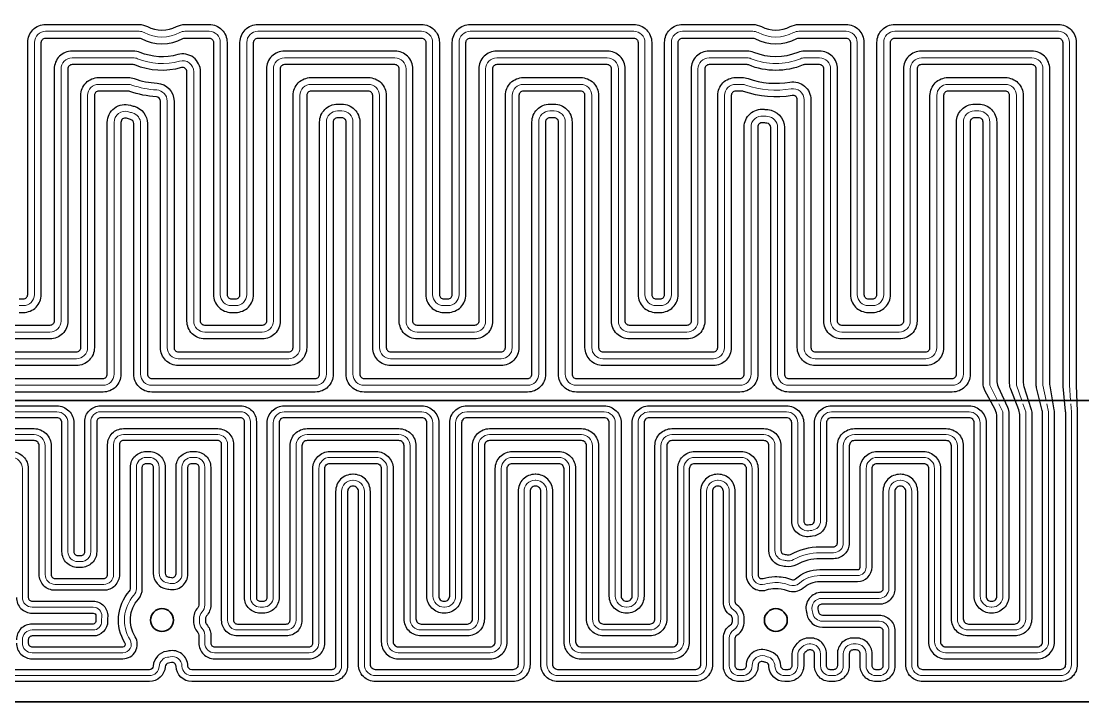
# Model space of a CAD drawing. Header units: millimetres. Extents: x -5937 to 68925, y -3068 to 5300.
# Drawn here: x 61778 to 62103.1, y 3786.1 to 3994.4 of the extents above; entities that cross this region are included whole.
import ezdxf

# ---------------------------------------------------------------- set-up
doc = ezdxf.new("R2010")
doc.units = ezdxf.units.MM
doc.header["$LTSCALE"] = 7
doc.layers.add('参照', color=6, linetype='Continuous', lineweight=9)
doc.layers.add('发热丝', color=3, linetype='Continuous')
doc.layers.add('发热分区', color=20, linetype='Continuous')

msp = doc.modelspace()

# ---------------------------------------------------------------- linework, layer by layer
at = {"color": 7, "linetype": 'Continuous', "lineweight": 35}
msp.add_lwpolyline([(61630.12, 4601.056), (61630.12, 4626.056), (61614.12, 4626.056), (61598.12, 4626.056), (61598.12, 4601.056, -0.4142136), (61593.12, 4596.056), (61433.12, 4596.056, 0.4142136), (61428.12, 4591.056), (61428.12, 3791.056, 0.4142136), (61433.12, 3786.056), (62773.12, 3786.056, 0.4142136), (62778.12, 3791.056), (62778.12, 4591.056, 0.4142136), (62773.12, 4596.056), (62613.12, 4596.056, -0.4142136), (62608.12, 4601.056), (62608.12, 4626.056), (62592.12, 4626.056), (62576.12, 4626.056), (62576.12, 4601.056)], format="xyb", dxfattribs=at)
at = {"color": 4}
msp.add_lwpolyline([(61712.454, 3786.056), (62493.786, 3786.056), (62493.786, 3878.312), (61712.454, 3878.312)], close=True, dxfattribs=at)
at = {"color": 7, "linetype": 'Continuous', "lineweight": 35}
for centre in [(61821.12, 3811.056), (62009.12, 3811.056)]:
    msp.add_circle(centre, 3.5, dxfattribs=at)
at = {"layer": '参照', "color": 5}
for points in [[(61777.345, 3907.331), (61778.673, 3907.331, 0.4142136), (61782.073, 3910.731), (61782.073, 3987.911, -0.4142136), (61785.473, 3991.311), (61814.104, 3991.311, -0.123181), (61815.705, 3990.911, 0.2501577), (61826.535, 3990.911, -0.123181), (61828.135, 3991.311), (61835.567, 3991.311, -0.4142136), (61838.967, 3987.911), (61838.967, 3910.731, 0.4142136), (61842.367, 3907.331), (61843.695, 3907.331, 0.4142136), (61847.095, 3910.731), (61847.095, 3987.911, -0.4142136), (61850.495, 3991.311), (61900.589, 3991.311, -0.4142136), (61903.989, 3987.911), (61903.989, 3910.731, 0.4142136), (61907.389, 3907.331), (61908.717, 3907.331, 0.4142136), (61912.117, 3910.731), (61912.117, 3987.911, -0.4142136), (61915.517, 3991.311), (61965.611, 3991.311, -0.4142136), (61969.011, 3987.911), (61969.011, 3910.731, 0.4142136), (61972.411, 3907.331), (61973.738, 3907.331, 0.4142136), (61977.138, 3910.731), (61977.138, 3987.911, -0.4142136), (61980.538, 3991.311), (62002.104, 3991.311, -0.123181), (62003.705, 3990.911, 0.2501577), (62014.535, 3990.911, -0.123181), (62016.135, 3991.311), (62030.632, 3991.311, -0.4142136), (62034.032, 3987.911), (62034.032, 3910.731, 0.4142136), (62037.432, 3907.331), (62038.76, 3907.331, 0.4142136), (62042.16, 3910.731), (62042.16, 3987.911, -0.4142136), (62045.56, 3991.311), (62095.654, 3991.311, -0.4142136), (62099.054, 3987.911), (62099.054, 3882.947), (62099.381, 3878.312)], [(61769.218, 3899.203), (61786.801, 3899.203, 0.4142136), (61790.201, 3902.603), (61790.201, 3979.784, -0.4142136), (61793.601, 3983.184), (61812.296, 3983.184, -0.0986129), (61813.599, 3982.924, 0.1693796), (61826.506, 3982.18, -0.4981807), (61830.839, 3978.91), (61830.839, 3902.603, 0.4142136), (61834.239, 3899.203), (61851.822, 3899.203, 0.4142136), (61855.222, 3902.603), (61855.222, 3979.784, -0.4142136), (61858.622, 3983.184), (61892.461, 3983.184, -0.4142136), (61895.861, 3979.784), (61895.861, 3902.603, 0.4142136), (61899.261, 3899.203), (61916.844, 3899.203, 0.4142136), (61920.244, 3902.603), (61920.244, 3979.784, -0.4142136), (61923.644, 3983.184), (61957.483, 3983.184, -0.4142136), (61960.883, 3979.784), (61960.883, 3902.603, 0.4142136), (61964.283, 3899.203), (61981.866, 3899.203, 0.4142136), (61985.266, 3902.603), (61985.266, 3979.784, -0.4142136), (61988.666, 3983.184), (62000.296, 3983.184, -0.0986129), (62001.599, 3982.924, 0.1991626), (62016.641, 3982.924, -0.0986129), (62017.943, 3983.184), (62022.505, 3983.184, -0.4142136), (62025.905, 3979.784), (62025.905, 3902.603, 0.4142136), (62029.305, 3899.203), (62046.888, 3899.203, 0.4142136), (62050.288, 3902.603), (62050.288, 3979.784, -0.4142136), (62053.688, 3983.184), (62087.526, 3983.184, -0.4142136), (62090.926, 3979.784), (62090.926, 3882.947), (62091.906, 3878.312)], [(61761.09, 3891.075), (61794.928, 3891.075, 0.4142136), (61798.328, 3894.475), (61798.328, 3971.656, -0.4142136), (61801.728, 3975.056), (61810.797, 3975.056, -0.0846172), (61811.923, 3974.864, 0.0700143), (61819.509, 3973.343, -0.3973077), (61822.712, 3969.949), (61822.712, 3894.475, 0.4142136), (61826.112, 3891.075), (61859.95, 3891.075, 0.4142136), (61863.35, 3894.475), (61863.35, 3971.656, -0.4142136), (61866.75, 3975.056), (61884.333, 3975.056, -0.4142136), (61887.733, 3971.656), (61887.733, 3894.475, 0.4142136), (61891.133, 3891.075), (61924.972, 3891.075, 0.4142136), (61928.372, 3894.475), (61928.372, 3971.656, -0.4142136), (61931.772, 3975.056), (61949.355, 3975.056, -0.4142136), (61952.755, 3971.656), (61952.755, 3894.475, 0.4142136), (61956.155, 3891.075), (61989.994, 3891.075, 0.4142136), (61993.394, 3894.475), (61993.394, 3971.656, -0.4142136), (61996.794, 3975.056), (61998.797, 3975.056, -0.0846172), (61999.923, 3974.864, 0.1274814), (62013.803, 3973.694, -0.4647844), (62017.777, 3970.343), (62017.777, 3894.475, 0.4142136), (62021.177, 3891.075), (62055.016, 3891.075, 0.4142136), (62058.416, 3894.475), (62058.416, 3971.656, -0.4142136), (62061.816, 3975.056), (62079.399, 3975.056, -0.4142136), (62082.799, 3971.656), (62082.799, 3882.947), (62084.43, 3878.312)], [(61752.962, 3882.947), (61803.056, 3882.947, 0.4142136), (61806.456, 3886.347), (61806.456, 3963.415, -0.5021788), (61810.831, 3966.673, 0.0087743), (61812.044, 3966.333, -0.3411658), (61814.584, 3963.043), (61814.584, 3886.347, 0.4142136), (61817.984, 3882.947), (61868.078, 3882.947, 0.4142136), (61871.478, 3886.347), (61871.478, 3963.528, -0.4142136), (61874.878, 3966.928), (61876.206, 3966.928, -0.4142136), (61879.606, 3963.528), (61879.606, 3886.347, 0.4142136), (61883.006, 3882.947), (61933.1, 3882.947, 0.4142136), (61936.5, 3886.347), (61936.5, 3963.528, -0.4142136), (61939.9, 3966.928), (61941.227, 3966.928, -0.4142136), (61944.627, 3963.528), (61944.627, 3886.347, 0.4142136), (61948.027, 3882.947), (61998.122, 3882.947, 0.4142136), (62001.522, 3886.347), (62001.522, 3961.991, -0.4459295), (62005.285, 3965.372, 0.0084832), (62006.498, 3965.262, -0.3929539), (62009.649, 3961.871), (62009.649, 3886.347, 0.4142136), (62013.049, 3882.947), (62063.143, 3882.947, 0.4142136), (62066.543, 3886.347), (62066.543, 3963.528, -0.4142136), (62069.943, 3966.928), (62071.271, 3966.928, -0.4142136), (62074.671, 3963.528), (62074.671, 3882.947), (62076.955, 3878.312)]]:
    msp.add_lwpolyline(points, format="xyb", dxfattribs=at)
at = {"layer": '参照'}
for points in [[(62077.447, 3877.312), (62078.675, 3874.82), (62078.675, 3818.409, -0.4142136), (62075.275, 3815.009), (62075.09, 3815.009, -0.4142136), (62071.69, 3818.409), (62071.69, 3871.42, 0.4142136), (62068.29, 3874.82), (62026.2, 3874.82, 0.4142136), (62022.8, 3871.42), (62022.8, 3841.513, -0.3833394), (62020.119, 3838.53, 0.0093416), (62019.246, 3838.42, -0.4570215), (62015.816, 3841.389), (62015.816, 3871.42, 0.4142136), (62012.416, 3874.82), (61970.326, 3874.82, 0.4142136), (61966.926, 3871.42), (61966.926, 3818.409, -0.4142136), (61963.526, 3815.009), (61963.342, 3815.009, -0.4142136), (61959.942, 3818.409), (61959.942, 3871.42, 0.4142136), (61956.542, 3874.82), (61914.452, 3874.82, 0.4142136), (61911.052, 3871.42), (61911.052, 3818.409, -0.4142136), (61907.652, 3815.009), (61907.467, 3815.009, -0.4142136), (61904.067, 3818.409), (61904.067, 3871.42, 0.4142136), (61900.667, 3874.82), (61858.577, 3874.82, 0.4142136), (61855.177, 3871.42), (61855.177, 3818.009, -0.4142136), (61852.177, 3815.009), (61851.193, 3815.009, -0.4142136), (61848.193, 3818.009), (61848.193, 3871.82, 0.4142136), (61845.193, 3874.82), (61802.303, 3874.82, 0.4142136), (61799.303, 3871.82), (61799.303, 3831.978, -0.4142136), (61796.303, 3828.978), (61795.319, 3828.978, -0.4142136), (61792.319, 3831.978), (61792.319, 3871.42, 0.4142136), (61788.919, 3874.82), (61746.829, 3874.82, 0.4142136)], [(62084.782, 3877.312), (62085.659, 3874.82), (62085.659, 3811.425, -0.4142136), (62082.259, 3808.025), (62068.106, 3808.025, -0.4142136), (62064.706, 3811.425), (62064.706, 3864.435, 0.4142136), (62061.306, 3867.835), (62033.185, 3867.835, 0.4142136), (62029.785, 3864.435), (62029.785, 3834.68, -0.4142136), (62026.785, 3831.68), (62022.624, 3831.68, 0.1284312), (62014.519, 3829.561, -0.1755768), (62012.502, 3829.228, 0.0143623), (62011.453, 3829.392, -0.3776089), (62008.832, 3832.368), (62008.832, 3864.435, 0.4142136), (62005.432, 3867.835), (61977.31, 3867.835, 0.4142136), (61973.91, 3864.435), (61973.91, 3811.425, -0.4142136), (61970.51, 3808.025), (61956.358, 3808.025, -0.4142136), (61952.958, 3811.425), (61952.958, 3864.435, 0.4142136), (61949.558, 3867.835), (61921.436, 3867.835, 0.4142136), (61918.036, 3864.435), (61918.036, 3811.425, -0.4142136), (61914.636, 3808.025), (61900.483, 3808.025, -0.4142136), (61897.083, 3811.425), (61897.083, 3864.435, 0.4142136), (61893.683, 3867.835), (61865.562, 3867.835, 0.4142136), (61862.162, 3864.435), (61862.162, 3811.025, -0.4142136), (61859.162, 3808.025), (61844.209, 3808.025, -0.4142136), (61841.209, 3811.025), (61841.209, 3864.835, 0.4142136), (61838.209, 3867.835), (61809.287, 3867.835, 0.4142136), (61806.287, 3864.835), (61806.287, 3824.993, -0.4142136), (61803.287, 3821.993), (61788.334, 3821.993, -0.4142136), (61785.334, 3824.993), (61785.334, 3864.435, 0.4142136), (61781.934, 3867.835), (61753.813, 3867.835, 0.4142136)], [(62099.452, 3877.312), (62099.628, 3874.82), (62099.628, 3797.456, -0.4142136), (62096.228, 3794.056), (62054.138, 3794.056, -0.4142136), (62050.738, 3797.456), (62050.738, 3850.467, 0.4142136), (62047.338, 3853.867), (62047.153, 3853.867, 0.4142136), (62043.753, 3850.467), (62043.753, 3820.711, -0.4142136), (62040.753, 3817.711), (62023.152, 3817.711, 0.4909755), (62020.248, 3813.955, -0.0173899), (62020.423, 3813.175, 0.3609365), (62023.372, 3810.727), (62040.753, 3810.727, -0.4142136), (62043.753, 3807.727), (62043.753, 3797.056, -0.4142136), (62040.753, 3794.056), (62039.769, 3794.056, -0.4142136), (62036.769, 3797.056), (62036.769, 3800.743, 0.4142136), (62033.769, 3803.743), (62032.785, 3803.743, 0.4142136), (62029.785, 3800.743), (62029.785, 3797.056, -0.4142136), (62026.785, 3794.056), (62025.8, 3794.056, -0.4142136), (62022.8, 3797.056), (62022.8, 3800.743, 0.4142136), (62019.8, 3803.743), (62019.312, 3803.743, 0.197379), (62017.203, 3802.877, -0.0117559), (62016.81, 3802.506, 0.2127037), (62015.816, 3800.275), (62015.816, 3797.056, -0.4142136), (62012.816, 3794.056), (62011.831, 3794.056, -0.4082558), (62008.831, 3796.995, 0.3429904), (62006.512, 3799.856, -0.0175847), (62005.731, 3800.067, 0.5047852), (62001.848, 3797.2), (62001.848, 3797.056, -0.4142136), (61998.848, 3794.056), (61997.863, 3794.056, -0.4142136), (61994.863, 3797.056), (61994.863, 3805.511, -0.2556965), (61996.246, 3808.038, 0.2647582), (61997.626, 3810.666, -0.0169755), (61997.626, 3811.447, 0.2647582), (61996.246, 3814.075, -0.2556965), (61994.863, 3816.602), (61994.863, 3850.467, 0.4142136), (61991.463, 3853.867), (61991.279, 3853.867, 0.4142136), (61987.879, 3850.467), (61987.879, 3797.456, -0.4142136), (61984.479, 3794.056), (61942.389, 3794.056, -0.4142136), (61938.989, 3797.456), (61938.989, 3850.467, 0.4142136), (61935.589, 3853.867), (61935.405, 3853.867, 0.4142136), (61932.005, 3850.467), (61932.005, 3797.456, -0.4142136), (61928.605, 3794.056), (61886.515, 3794.056, -0.4142136), (61883.115, 3797.456), (61883.115, 3850.467, 0.4142136), (61879.715, 3853.867), (61879.53, 3853.867, 0.4142136), (61876.13, 3850.467), (61876.13, 3797.056, -0.4142136), (61873.13, 3794.056), (61830.238, 3794.056, -0.4064108), (61827.239, 3796.976, 0.4710798), (61823.595, 3799.826, -0.0172619), (61822.814, 3799.682, 0.3554097), (61820.261, 3796.885, -0.3976166), (61817.266, 3794.056), (61774.366, 3794.056, -0.4142136)], [(62092.117, 3877.312), (62092.643, 3874.82), (62092.643, 3804.441, -0.4142136), (62089.243, 3801.041), (62061.122, 3801.041, -0.4142136), (62057.722, 3804.441), (62057.722, 3857.451, 0.4142136), (62054.322, 3860.851), (62040.169, 3860.851, 0.4142136), (62036.769, 3857.451), (62036.769, 3827.295, -0.4142136), (62034.169, 3824.695), (62022.624, 3824.695, 0.1815516), (62016.315, 3822.326, -0.2786018), (62013.26, 3821.785, 0.0986532), (62008.832, 3822.553, 0.0686159), (62005.731, 3822.046, -0.5047852), (62001.848, 3824.913), (62001.848, 3857.451, 0.4142136), (61998.448, 3860.851), (61984.295, 3860.851, 0.4142136), (61980.895, 3857.451), (61980.895, 3804.441, -0.4142136), (61977.495, 3801.041), (61949.373, 3801.041, -0.4142136), (61945.973, 3804.441), (61945.973, 3857.451, 0.4142136), (61942.573, 3860.851), (61928.42, 3860.851, 0.4142136), (61925.02, 3857.451), (61925.02, 3804.441, -0.4142136), (61921.62, 3801.041), (61893.499, 3801.041, -0.4142136), (61890.099, 3804.441), (61890.099, 3857.451, 0.4142136), (61886.699, 3860.851), (61872.546, 3860.851, 0.4142136), (61869.146, 3857.451), (61869.146, 3804.041, -0.4142136), (61866.146, 3801.041), (61837.225, 3801.041, -0.4142136), (61834.225, 3804.041), (61834.225, 3806.471, 0.1899304), (61833.418, 3808.517, -0.1987379), (61832.613, 3810.666, 0.0169755), (61832.613, 3811.447, -0.1987379), (61833.418, 3813.595, 0.1899304), (61834.225, 3815.642), (61834.225, 3857.851, 0.4142136), (61831.225, 3860.851), (61830.24, 3860.851, 0.4142136), (61827.24, 3857.851), (61827.24, 3825.217, -0.4792661), (61823.595, 3822.287, 0.0172619), (61822.814, 3822.431, -0.3715414), (61820.256, 3825.398), (61820.256, 3857.851, 0.4142136), (61817.256, 3860.851), (61816.272, 3860.851, 0.4142136), (61813.272, 3857.851), (61813.272, 3820.677, -0.1833972), (61812.516, 3818.687, 0.331207), (61811.339, 3805.008, -0.587467), (61809.127, 3801.041), (61781.35, 3801.041, -0.4142136), (61778.35, 3804.041), (61778.35, 3805.025, -0.4142136), (61781.35, 3808.025), (61800.04, 3808.025, 0.4202199), (61802.64, 3810.678, -0.0211715), (61802.674, 3812.242, 0.4331478), (61800.079, 3815.009), (61781.35, 3815.009, -0.4142136), (61778.35, 3818.009), (61778.35, 3857.451, 0.4142136), (61774.95, 3860.851)]]:
    msp.add_lwpolyline(points, format="xyb", dxfattribs=at)
at = {"layer": '发热丝'}
for points in [[(61777.345, 3909.416), (61778.673, 3909.416, 0.4142136), (61779.988, 3910.731), (61779.988, 3987.911, -0.4142136), (61785.473, 3993.396), (61814.104, 3993.396, -0.123181), (61816.687, 3992.75, 0.2501577), (61825.553, 3992.75, -0.123181), (61828.135, 3993.396), (61835.567, 3993.396, -0.4142136), (61841.052, 3987.911), (61841.052, 3910.731, 0.4142136), (61842.367, 3909.416), (61843.695, 3909.416, 0.4142136), (61845.01, 3910.731), (61845.01, 3987.911, -0.4142136), (61850.495, 3993.396), (61900.589, 3993.396, -0.4142136), (61906.074, 3987.911), (61906.074, 3910.731, 0.4142136), (61907.389, 3909.416), (61908.717, 3909.416, 0.4142136), (61910.032, 3910.731), (61910.032, 3987.911, -0.4142136), (61915.517, 3993.396), (61965.611, 3993.396, -0.4142136), (61971.096, 3987.911), (61971.096, 3910.731, 0.4142136), (61972.411, 3909.416), (61973.738, 3909.416, 0.4142136), (61975.053, 3910.731), (61975.053, 3987.911, -0.4142136), (61980.538, 3993.396), (62002.104, 3993.396, -0.123181), (62004.687, 3992.75, 0.2501577), (62013.553, 3992.75, -0.123181), (62016.135, 3993.396), (62030.632, 3993.396, -0.4142136), (62036.117, 3987.911), (62036.117, 3910.731, 0.4142136), (62037.432, 3909.416), (62038.76, 3909.416, 0.4142136), (62040.075, 3910.731), (62040.075, 3987.911, -0.4142136), (62045.56, 3993.396), (62095.654, 3993.396, -0.4142136), (62101.139, 3987.911), (62101.139, 3883.117, 0.0096263), (62101.143, 3882.925), (62101.449, 3874.98, -0.0096263), (62101.453, 3874.788), (62101.453, 3797.456, -0.4142136), (62096.228, 3792.231), (62054.138, 3792.231, -0.4142136), (62048.913, 3797.456), (62048.913, 3850.467, 0.4142136), (62047.338, 3852.042), (62047.153, 3852.042, 0.4142136), (62045.578, 3850.467), (62045.578, 3820.711, -0.4142136), (62040.753, 3815.886), (62023.152, 3815.886, 0.4909755), (62022.015, 3814.415, -0.0173899), (62022.217, 3813.511, 0.3609365), (62023.372, 3812.552), (62040.753, 3812.552, -0.4142136), (62045.578, 3807.727), (62045.578, 3797.056, -0.4142136), (62040.753, 3792.231), (62039.769, 3792.231, -0.4142136), (62034.944, 3797.056), (62034.944, 3800.743, 0.4142136), (62033.769, 3801.918), (62032.785, 3801.918, 0.4142136), (62031.61, 3800.743), (62031.61, 3797.056, -0.4142136), (62026.785, 3792.231), (62025.8, 3792.231, -0.4142136), (62020.975, 3797.056), (62020.975, 3800.743, 0.4142136), (62019.8, 3801.918), (62019.312, 3801.918, 0.197379), (62018.486, 3801.579, -0.0117559), (62018.03, 3801.149, 0.2127037), (62017.641, 3800.275), (62017.641, 3797.056, -0.4142136), (62012.816, 3792.231), (62011.831, 3792.231, -0.4082558), (62007.007, 3796.958, 0.3429904), (62006.098, 3798.078, -0.0175847), (62005.194, 3798.323, 0.5047852), (62003.673, 3797.2), (62003.673, 3797.056, -0.4142136), (61998.848, 3792.231), (61997.863, 3792.231, -0.4142136), (61993.038, 3797.056), (61993.038, 3805.511, -0.2556965), (61995.262, 3809.575, 0.2647582), (61995.802, 3810.604, -0.0169755), (61995.802, 3811.509, 0.2647582), (61995.262, 3812.538, -0.2556965), (61993.038, 3816.602), (61993.038, 3850.467, 0.4142136), (61991.463, 3852.042), (61991.279, 3852.042, 0.4142136), (61989.704, 3850.467), (61989.704, 3797.456, -0.4142136), (61984.479, 3792.231), (61942.389, 3792.231, -0.4142136), (61937.164, 3797.456), (61937.164, 3850.467, 0.4142136), (61935.589, 3852.042), (61935.405, 3852.042, 0.4142136), (61933.83, 3850.467), (61933.83, 3797.456, -0.4142136), (61928.605, 3792.231), (61886.515, 3792.231, -0.4142136), (61881.29, 3797.456), (61881.29, 3850.467, 0.4142136), (61879.715, 3852.042), (61879.53, 3852.042, 0.4142136), (61877.955, 3850.467), (61877.955, 3797.056, -0.4142136), (61873.13, 3792.231), (61830.238, 3792.231, -0.4064108), (61825.415, 3796.927, 0.4710798), (61823.987, 3798.043, -0.0172619), (61823.083, 3797.877, 0.3554097), (61822.083, 3796.781, -0.3976166), (61817.266, 3792.231), (61774.366, 3792.231, -0.4142136)], [(61777.345, 3905.246), (61778.673, 3905.246, 0.4142136), (61784.158, 3910.731), (61784.158, 3987.911, -0.4142136), (61785.473, 3989.226), (61814.104, 3989.226, -0.123181), (61814.723, 3989.071, 0.2501577), (61827.516, 3989.071, -0.123181), (61828.135, 3989.226), (61835.567, 3989.226, -0.4142136), (61836.882, 3987.911), (61836.882, 3910.731, 0.4142136), (61842.367, 3905.246), (61843.695, 3905.246, 0.4142136), (61849.18, 3910.731), (61849.18, 3987.911, -0.4142136), (61850.495, 3989.226), (61900.589, 3989.226, -0.4142136), (61901.904, 3987.911), (61901.904, 3910.731, 0.4142136), (61907.389, 3905.246), (61908.717, 3905.246, 0.4142136), (61914.202, 3910.731), (61914.202, 3987.911, -0.4142136), (61915.517, 3989.226), (61965.611, 3989.226, -0.4142136), (61966.926, 3987.911), (61966.926, 3910.731, 0.4142136), (61972.411, 3905.246), (61973.738, 3905.246, 0.4142136), (61979.223, 3910.731), (61979.223, 3987.911, -0.4142136), (61980.538, 3989.226), (62002.104, 3989.226, -0.123181), (62002.723, 3989.071, 0.2501577), (62015.516, 3989.071, -0.123181), (62016.135, 3989.226), (62030.632, 3989.226, -0.4142136), (62031.947, 3987.911), (62031.947, 3910.731, 0.4142136), (62037.432, 3905.246), (62038.76, 3905.246, 0.4142136), (62044.245, 3910.731), (62044.245, 3987.911, -0.4142136), (62045.56, 3989.226), (62095.654, 3989.226, -0.4142136), (62096.969, 3987.911), (62096.969, 3883.13, 0.0255812), (62096.995, 3882.619), (62097.777, 3875.01, -0.0255812), (62097.803, 3874.499), (62097.803, 3797.456, -0.4142136), (62096.228, 3795.881), (62054.138, 3795.881, -0.4142136), (62052.563, 3797.456), (62052.563, 3850.467, 0.4142136), (62047.338, 3855.692), (62047.153, 3855.692, 0.4142136), (62041.928, 3850.467), (62041.928, 3820.711, -0.4142136), (62040.753, 3819.536), (62023.152, 3819.536, 0.4909755), (62018.482, 3813.495, -0.0173899), (62018.629, 3812.838, 0.3609365), (62023.372, 3808.902), (62040.753, 3808.902, -0.4142136), (62041.928, 3807.727), (62041.928, 3797.056, -0.4142136), (62040.753, 3795.881), (62039.769, 3795.881, -0.4142136), (62038.594, 3797.056), (62038.594, 3800.743, 0.4142136), (62033.769, 3805.568), (62032.785, 3805.568, 0.4142136), (62027.96, 3800.743), (62027.96, 3797.056, -0.4142136), (62026.785, 3795.881), (62025.8, 3795.881, -0.4142136), (62024.625, 3797.056), (62024.625, 3800.743, 0.4142136), (62019.8, 3805.568), (62019.312, 3805.568, 0.197379), (62015.921, 3804.175, -0.0117559), (62015.59, 3803.863, 0.2127037), (62013.991, 3800.275), (62013.991, 3797.056, -0.4142136), (62012.816, 3795.881), (62011.831, 3795.881, -0.4082558), (62010.656, 3797.032, 0.3429904), (62006.926, 3801.633, -0.0175847), (62006.269, 3801.811, 0.5047852), (62000.023, 3797.2), (62000.023, 3797.056, -0.4142136), (61998.848, 3795.881), (61997.863, 3795.881, -0.4142136), (61996.688, 3797.056), (61996.688, 3805.511, -0.2556965), (61997.23, 3806.501, 0.2647582), (61999.45, 3810.728, -0.0169755), (61999.45, 3811.385, 0.2647582), (61997.23, 3815.612, -0.2556965), (61996.688, 3816.602), (61996.688, 3850.467, 0.4142136), (61991.463, 3855.692), (61991.279, 3855.692, 0.4142136), (61986.054, 3850.467), (61986.054, 3797.456, -0.4142136), (61984.479, 3795.881), (61942.389, 3795.881, -0.4142136), (61940.814, 3797.456), (61940.814, 3850.467, 0.4142136), (61935.589, 3855.692), (61935.405, 3855.692, 0.4142136), (61930.18, 3850.467), (61930.18, 3797.456, -0.4142136), (61928.605, 3795.881), (61886.515, 3795.881, -0.4142136), (61884.94, 3797.456), (61884.94, 3850.467, 0.4142136), (61879.715, 3855.692), (61879.53, 3855.692, 0.4142136), (61874.305, 3850.467), (61874.305, 3797.056, -0.4142136), (61873.13, 3795.881), (61830.238, 3795.881, -0.4064108), (61829.064, 3797.025, 0.4710798), (61823.202, 3801.608, -0.0172619), (61822.545, 3801.487, 0.3554097), (61818.439, 3796.989, -0.3976166), (61817.266, 3795.881), (61774.366, 3795.881, -0.4142136)], [(61776.525, 3804.041, 0.4142136), (61781.35, 3799.216), (61809.127, 3799.216, 0.587467), (61812.891, 3805.968, -0.331207), (61813.881, 3817.476, 0.1833972), (61815.097, 3820.677), (61815.097, 3857.851, -0.4142136), (61816.272, 3859.026), (61817.256, 3859.026, -0.4142136), (61818.431, 3857.851), (61818.431, 3825.398, 0.3715414), (61822.545, 3820.626, -0.0172619), (61823.202, 3820.505, 0.4792661), (61829.065, 3825.217), (61829.065, 3857.851, -0.4142136), (61830.24, 3859.026), (61831.225, 3859.026, -0.4142136), (61832.4, 3857.851), (61832.4, 3815.642, -0.1899304), (61832.084, 3814.84, 0.1987379), (61830.789, 3811.385, -0.0169755), (61830.789, 3810.728, 0.1987379), (61832.084, 3807.272, -0.1899304), (61832.4, 3806.471), (61832.4, 3804.041, 0.4142136), (61837.225, 3799.216), (61866.146, 3799.216, 0.4142136), (61870.971, 3804.041), (61870.971, 3857.451, -0.4142136), (61872.546, 3859.026), (61886.699, 3859.026, -0.4142136), (61888.274, 3857.451), (61888.274, 3804.441, 0.4142136), (61893.499, 3799.216), (61921.62, 3799.216, 0.4142136), (61926.845, 3804.441), (61926.845, 3857.451, -0.4142136), (61928.42, 3859.026), (61942.573, 3859.026, -0.4142136), (61944.148, 3857.451), (61944.148, 3804.441, 0.4142136), (61949.373, 3799.216), (61977.495, 3799.216, 0.4142136), (61982.72, 3804.441), (61982.72, 3857.451, -0.4142136), (61984.295, 3859.026), (61998.448, 3859.026, -0.4142136), (62000.023, 3857.451), (62000.023, 3824.913, 0.5047852), (62006.269, 3820.302, -0.0686159), (62008.878, 3820.728, -0.0986532), (62012.603, 3820.082, 0.2785928), (62017.516, 3820.952, -0.1815506), (62022.624, 3822.87), (62034.169, 3822.87, 0.4142136), (62038.594, 3827.295), (62038.594, 3857.451, -0.4142136), (62040.169, 3859.026), (62054.322, 3859.026, -0.4142136), (62055.897, 3857.451), (62055.897, 3804.441, 0.4142136), (62061.122, 3799.216), (62089.243, 3799.216, 0.4142136), (62094.468, 3804.441), (62094.468, 3874.567, 0.0442256), (62094.39, 3875.447), (62093.089, 3882.729, -0.0442256), (62093.011, 3883.608), (62093.011, 3979.784, 0.4142136), (62087.526, 3985.269), (62053.688, 3985.269, 0.4142136), (62048.203, 3979.784), (62048.203, 3902.603, -0.4142136), (62046.888, 3901.288), (62029.305, 3901.288, -0.4142136), (62027.99, 3902.603), (62027.99, 3979.784, 0.4142136), (62022.505, 3985.269), (62017.943, 3985.269, 0.0986129), (62015.842, 3984.85, -0.1991626), (62002.398, 3984.85, 0.0986129), (62000.296, 3985.269), (61988.666, 3985.269, 0.4142136), (61983.181, 3979.784), (61983.181, 3902.603, -0.4142136), (61981.866, 3901.288), (61964.283, 3901.288, -0.4142136), (61962.968, 3902.603), (61962.968, 3979.784, 0.4142136), (61957.483, 3985.269), (61923.644, 3985.269, 0.4142136), (61918.159, 3979.784), (61918.159, 3902.603, -0.4142136), (61916.844, 3901.288), (61899.261, 3901.288, -0.4142136), (61897.946, 3902.603), (61897.946, 3979.784, 0.4142136), (61892.461, 3985.269), (61858.622, 3985.269, 0.4142136), (61853.137, 3979.784), (61853.137, 3902.603, -0.4142136), (61851.822, 3901.288), (61834.239, 3901.288, -0.4142136), (61832.924, 3902.603), (61832.924, 3978.91, 0.4981807), (61825.934, 3984.185, -0.1693796), (61814.398, 3984.85, 0.0986129), (61812.296, 3985.269), (61793.601, 3985.269, 0.4142136), (61788.116, 3979.784), (61788.116, 3902.603, -0.4142136), (61786.801, 3901.288), (61769.218, 3901.288, -0.4142136)], [(61774.95, 3862.676, -0.4142136), (61780.175, 3857.451), (61780.175, 3818.009, 0.4142136), (61781.35, 3816.834), (61800.079, 3816.834, -0.4331478), (61804.495, 3812.125, 0.0211715), (61804.464, 3810.715, -0.4202199), (61800.04, 3806.2), (61781.35, 3806.2, 0.4142136), (61780.175, 3805.025), (61780.175, 3804.041, 0.4142136), (61781.35, 3802.866), (61809.127, 3802.866, 0.587467), (61809.787, 3804.048, -0.331207), (61811.151, 3819.898, 0.1833972), (61811.447, 3820.677), (61811.447, 3857.851, -0.4142136), (61816.272, 3862.676), (61817.256, 3862.676, -0.4142136), (61822.081, 3857.851), (61822.081, 3825.398, 0.3715414), (61823.083, 3824.236, -0.0172619), (61823.987, 3824.069, 0.4792661), (61825.415, 3825.217), (61825.415, 3857.851, -0.4142136), (61830.24, 3862.676), (61831.225, 3862.676, -0.4142136), (61836.05, 3857.851), (61836.05, 3815.642, -0.1899304), (61834.752, 3812.35, 0.1987379), (61834.437, 3811.509, -0.0169755), (61834.437, 3810.604, 0.1987379), (61834.752, 3809.762, -0.1899304), (61836.05, 3806.471), (61836.05, 3804.041, 0.4142136), (61837.225, 3802.866), (61866.146, 3802.866, 0.4142136), (61867.321, 3804.041), (61867.321, 3857.451, -0.4142136), (61872.546, 3862.676), (61886.699, 3862.676, -0.4142136), (61891.924, 3857.451), (61891.924, 3804.441, 0.4142136), (61893.499, 3802.866), (61921.62, 3802.866, 0.4142136), (61923.195, 3804.441), (61923.195, 3857.451, -0.4142136), (61928.42, 3862.676), (61942.573, 3862.676, -0.4142136), (61947.798, 3857.451), (61947.798, 3804.441, 0.4142136), (61949.373, 3802.866), (61977.495, 3802.866, 0.4142136), (61979.07, 3804.441), (61979.07, 3857.451, -0.4142136), (61984.295, 3862.676), (61998.448, 3862.676, -0.4142136), (62003.673, 3857.451), (62003.673, 3824.913, 0.5047852), (62005.194, 3823.79, -0.0686159), (62008.786, 3824.377, -0.0986532), (62013.917, 3823.488, 0.2785928), (62015.114, 3823.699, -0.1815569), (62022.624, 3826.52), (62034.169, 3826.52, 0.4142136), (62034.944, 3827.295), (62034.944, 3857.451, -0.4142136), (62040.169, 3862.676), (62054.322, 3862.676, -0.4142136), (62059.547, 3857.451), (62059.547, 3804.441, 0.4142136), (62061.122, 3802.866), (62089.243, 3802.866, 0.4142136), (62090.818, 3804.441), (62090.818, 3874.028, 0.0599127), (62090.676, 3875.213), (62088.984, 3882.146, -0.0599127), (62088.841, 3883.331), (62088.841, 3979.784, 0.4142136), (62087.526, 3981.099), (62053.688, 3981.099, 0.4142136), (62052.373, 3979.784), (62052.373, 3902.603, -0.4142136), (62046.888, 3897.118), (62029.305, 3897.118, -0.4142136), (62023.82, 3902.603), (62023.82, 3979.784, 0.4142136), (62022.505, 3981.099), (62017.943, 3981.099, 0.0986129), (62017.439, 3980.998, -0.1991626), (62000.8, 3980.998, 0.0986129), (62000.296, 3981.099), (61988.666, 3981.099, 0.4142136), (61987.351, 3979.784), (61987.351, 3902.603, -0.4142136), (61981.866, 3897.118), (61964.283, 3897.118, -0.4142136), (61958.798, 3902.603), (61958.798, 3979.784, 0.4142136), (61957.483, 3981.099), (61923.644, 3981.099, 0.4142136), (61922.329, 3979.784), (61922.329, 3902.603, -0.4142136), (61916.844, 3897.118), (61899.261, 3897.118, -0.4142136), (61893.776, 3902.603), (61893.776, 3979.784, 0.4142136), (61892.461, 3981.099), (61858.622, 3981.099, 0.4142136), (61857.307, 3979.784), (61857.307, 3902.603, -0.4142136), (61851.822, 3897.118), (61834.239, 3897.118, -0.4142136), (61828.754, 3902.603), (61828.754, 3978.91, 0.4981807), (61827.078, 3980.175, -0.1693796), (61812.8, 3980.998, 0.0986129), (61812.296, 3981.099), (61793.601, 3981.099, 0.4142136), (61792.286, 3979.784), (61792.286, 3902.603, -0.4142136), (61786.801, 3897.118), (61769.218, 3897.118, -0.4142136)], [(61761.09, 3893.16), (61794.928, 3893.16, 0.4142136), (61796.243, 3894.475), (61796.243, 3971.656, -0.4142136), (61801.728, 3977.141), (61810.797, 3977.141, -0.0846172), (61812.614, 3976.831, 0.0700143), (61819.63, 3975.425, -0.3973077), (61824.797, 3969.949), (61824.797, 3894.475, 0.4142136), (61826.112, 3893.16), (61859.95, 3893.16, 0.4142136), (61861.265, 3894.475), (61861.265, 3971.656, -0.4142136), (61866.75, 3977.141), (61884.333, 3977.141, -0.4142136), (61889.818, 3971.656), (61889.818, 3894.475, 0.4142136), (61891.133, 3893.16), (61924.972, 3893.16, 0.4142136), (61926.287, 3894.475), (61926.287, 3971.656, -0.4142136), (61931.772, 3977.141), (61949.355, 3977.141, -0.4142136), (61954.84, 3971.656), (61954.84, 3894.475, 0.4142136), (61956.155, 3893.16), (61989.994, 3893.16, 0.4142136), (61991.309, 3894.475), (61991.309, 3971.656, -0.4142136), (61996.794, 3977.141), (61998.797, 3977.141, -0.0846172), (62000.614, 3976.831, 0.1274814), (62013.452, 3975.749, -0.4647844), (62019.862, 3970.343), (62019.862, 3894.475, 0.4142136), (62021.177, 3893.16), (62055.016, 3893.16, 0.4142136), (62056.331, 3894.475), (62056.331, 3971.656, -0.4142136), (62061.816, 3977.141), (62079.399, 3977.141, -0.4142136), (62084.884, 3971.656), (62084.884, 3884.08, 0.0771684), (62085.119, 3882.564), (62087.249, 3875.871, -0.0771684), (62087.484, 3874.355), (62087.484, 3811.425, -0.4142136), (62082.259, 3806.2), (62068.106, 3806.2, -0.4142136), (62062.881, 3811.425), (62062.881, 3864.435, 0.4142136), (62061.306, 3866.01), (62033.185, 3866.01, 0.4142136), (62031.61, 3864.435), (62031.61, 3834.68, -0.4142136), (62026.785, 3829.855), (62022.624, 3829.855, 0.1284307), (62015.411, 3827.969, -0.1755615), (62012.168, 3827.434, 0.0143623), (62011.223, 3827.582, -0.3776089), (62007.007, 3832.368), (62007.007, 3864.435, 0.4142136), (62005.432, 3866.01), (61977.31, 3866.01, 0.4142136), (61975.735, 3864.435), (61975.735, 3811.425, -0.4142136), (61970.51, 3806.2), (61956.358, 3806.2, -0.4142136), (61951.133, 3811.425), (61951.133, 3864.435, 0.4142136), (61949.558, 3866.01), (61921.436, 3866.01, 0.4142136), (61919.861, 3864.435), (61919.861, 3811.425, -0.4142136), (61914.636, 3806.2), (61900.483, 3806.2, -0.4142136), (61895.258, 3811.425), (61895.258, 3864.435, 0.4142136), (61893.683, 3866.01), (61865.562, 3866.01, 0.4142136), (61863.987, 3864.435), (61863.987, 3811.025, -0.4142136), (61859.162, 3806.2), (61844.209, 3806.2, -0.4142136), (61839.384, 3811.025), (61839.384, 3864.835, 0.4142136), (61838.209, 3866.01), (61809.287, 3866.01, 0.4142136), (61808.112, 3864.835), (61808.112, 3824.993, -0.4142136), (61803.287, 3820.168), (61788.334, 3820.168, -0.4142136), (61783.509, 3824.993), (61783.509, 3864.435, 0.4142136), (61781.934, 3866.01), (61753.813, 3866.01, 0.4142136)], [(61753.813, 3869.66), (61781.934, 3869.66, -0.4142136), (61787.159, 3864.435), (61787.159, 3824.993, 0.4142136), (61788.334, 3823.818), (61803.287, 3823.818, 0.4142136), (61804.462, 3824.993), (61804.462, 3864.835, -0.4142136), (61809.287, 3869.66), (61838.209, 3869.66, -0.4142136), (61843.034, 3864.835), (61843.034, 3811.025, 0.4142136), (61844.209, 3809.85), (61859.162, 3809.85, 0.4142136), (61860.337, 3811.025), (61860.337, 3864.435, -0.4142136), (61865.562, 3869.66), (61893.683, 3869.66, -0.4142136), (61898.908, 3864.435), (61898.908, 3811.425, 0.4142136), (61900.483, 3809.85), (61914.636, 3809.85, 0.4142136), (61916.211, 3811.425), (61916.211, 3864.435, -0.4142136), (61921.436, 3869.66), (61949.558, 3869.66, -0.4142136), (61954.783, 3864.435), (61954.783, 3811.425, 0.4142136), (61956.358, 3809.85), (61970.51, 3809.85, 0.4142136), (61972.085, 3811.425), (61972.085, 3864.435, -0.4142136), (61977.31, 3869.66), (62005.432, 3869.66, -0.4142136), (62010.657, 3864.435), (62010.657, 3832.368, 0.3776089), (62011.684, 3831.203, -0.0143623), (62012.836, 3831.022, 0.1755615), (62013.626, 3831.153, -0.1284365), (62022.624, 3833.505), (62026.785, 3833.505, 0.4142136), (62027.96, 3834.68), (62027.96, 3864.435, -0.4142136), (62033.185, 3869.66), (62061.306, 3869.66, -0.4142136), (62066.531, 3864.435), (62066.531, 3811.425, 0.4142136), (62068.106, 3809.85), (62082.259, 3809.85, 0.4142136), (62083.834, 3811.425), (62083.834, 3873.576, 0.0923605), (62083.499, 3875.377), (62081.049, 3881.722, -0.0923605), (62080.714, 3883.523), (62080.714, 3971.656, 0.4142136), (62079.399, 3972.971), (62061.816, 3972.971, 0.4142136), (62060.501, 3971.656), (62060.501, 3894.475, -0.4142136), (62055.016, 3888.99), (62021.177, 3888.99, -0.4142136), (62015.692, 3894.475), (62015.692, 3970.343, 0.4647844), (62014.155, 3971.639, -0.1274814), (61999.233, 3972.897, 0.0846172), (61998.797, 3972.971), (61996.794, 3972.971, 0.4142136), (61995.479, 3971.656), (61995.479, 3894.475, -0.4142136), (61989.994, 3888.99), (61956.155, 3888.99, -0.4142136), (61950.67, 3894.475), (61950.67, 3971.656, 0.4142136), (61949.355, 3972.971), (61931.772, 3972.971, 0.4142136), (61930.457, 3971.656), (61930.457, 3894.475, -0.4142136), (61924.972, 3888.99), (61891.133, 3888.99, -0.4142136), (61885.648, 3894.475), (61885.648, 3971.656, 0.4142136), (61884.333, 3972.971), (61866.75, 3972.971, 0.4142136), (61865.435, 3971.656), (61865.435, 3894.475, -0.4142136), (61859.95, 3888.99), (61826.112, 3888.99, -0.4142136), (61820.627, 3894.475), (61820.627, 3969.949, 0.3973077), (61819.388, 3971.262, -0.0700143), (61811.233, 3972.897, 0.0846172), (61810.797, 3972.971), (61801.728, 3972.971, 0.4142136), (61800.413, 3971.656), (61800.413, 3894.475, -0.4142136), (61794.928, 3888.99), (61761.09, 3888.99, -0.4142136)], [(61752.962, 3885.032), (61803.056, 3885.032, 0.4142136), (61804.371, 3886.347), (61804.371, 3963.415, -0.5021788), (61811.429, 3968.67, 0.0087743), (61812.571, 3968.35, -0.3411658), (61816.669, 3963.043), (61816.669, 3886.347, 0.4142136), (61817.984, 3885.032), (61868.078, 3885.032, 0.4142136), (61869.393, 3886.347), (61869.393, 3963.528, -0.4142136), (61874.878, 3969.013), (61876.206, 3969.013, -0.4142136), (61881.691, 3963.528), (61881.691, 3886.347, 0.4142136), (61883.006, 3885.032), (61933.1, 3885.032, 0.4142136), (61934.415, 3886.347), (61934.415, 3963.528, -0.4142136), (61939.9, 3969.013), (61941.227, 3969.013, -0.4142136), (61946.712, 3963.528), (61946.712, 3886.347, 0.4142136), (61948.027, 3885.032), (61998.122, 3885.032, 0.4142136), (61999.437, 3886.347), (61999.437, 3961.991, -0.4459295), (62005.508, 3967.445, 0.0084832), (62006.65, 3967.342, -0.3929539), (62011.734, 3961.871), (62011.734, 3886.347, 0.4142136), (62013.049, 3885.032), (62063.143, 3885.032, 0.4142136), (62064.458, 3886.347), (62064.458, 3963.528, -0.4142136), (62069.943, 3969.013), (62071.271, 3969.013, -0.4142136), (62076.756, 3963.528), (62076.756, 3884.522, 0.1076206), (62077.209, 3882.443), (62080.047, 3876.235, -0.1076206), (62080.5, 3874.156), (62080.5, 3818.409, -0.4142136), (62075.275, 3813.184), (62075.09, 3813.184, -0.4142136), (62069.865, 3818.409), (62069.865, 3871.42, 0.4142136), (62068.29, 3872.995), (62026.2, 3872.995, 0.4142136), (62024.625, 3871.42), (62024.625, 3841.513, -0.3833394), (62020.314, 3836.715, 0.0093416), (62019.508, 3836.614, -0.4570215), (62013.991, 3841.389), (62013.991, 3871.42, 0.4142136), (62012.416, 3872.995), (61970.326, 3872.995, 0.4142136), (61968.751, 3871.42), (61968.751, 3818.409, -0.4142136), (61963.526, 3813.184), (61963.342, 3813.184, -0.4142136), (61958.117, 3818.409), (61958.117, 3871.42, 0.4142136), (61956.542, 3872.995), (61914.452, 3872.995, 0.4142136), (61912.877, 3871.42), (61912.877, 3818.409, -0.4142136), (61907.652, 3813.184), (61907.467, 3813.184, -0.4142136), (61902.242, 3818.409), (61902.242, 3871.42, 0.4142136), (61900.667, 3872.995), (61858.577, 3872.995, 0.4142136), (61857.002, 3871.42), (61857.002, 3818.009, -0.4142136), (61852.177, 3813.184), (61851.193, 3813.184, -0.4142136), (61846.368, 3818.009), (61846.368, 3871.82, 0.4142136), (61845.193, 3872.995), (61802.303, 3872.995, 0.4142136), (61801.128, 3871.82), (61801.128, 3831.978, -0.4142136), (61796.303, 3827.153), (61795.319, 3827.153, -0.4142136), (61790.494, 3831.978), (61790.494, 3871.42, 0.4142136), (61788.919, 3872.995), (61746.829, 3872.995, 0.4142136)], [(61746.829, 3876.645), (61788.919, 3876.645, -0.4142136), (61794.144, 3871.42), (61794.144, 3831.978, 0.4142136), (61795.319, 3830.803), (61796.303, 3830.803, 0.4142136), (61797.478, 3831.978), (61797.478, 3871.82, -0.4142136), (61802.303, 3876.645), (61845.193, 3876.645, -0.4142136), (61850.018, 3871.82), (61850.018, 3818.009, 0.4142136), (61851.193, 3816.834), (61852.177, 3816.834, 0.4142136), (61853.352, 3818.009), (61853.352, 3871.42, -0.4142136), (61858.577, 3876.645), (61900.667, 3876.645, -0.4142136), (61905.892, 3871.42), (61905.892, 3818.409, 0.4142136), (61907.467, 3816.834), (61907.652, 3816.834, 0.4142136), (61909.227, 3818.409), (61909.227, 3871.42, -0.4142136), (61914.452, 3876.645), (61956.542, 3876.645, -0.4142136), (61961.767, 3871.42), (61961.767, 3818.409, 0.4142136), (61963.342, 3816.834), (61963.526, 3816.834, 0.4142136), (61965.101, 3818.409), (61965.101, 3871.42, -0.4142136), (61970.326, 3876.645), (62012.416, 3876.645, -0.4142136), (62017.641, 3871.42), (62017.641, 3841.389, 0.4570215), (62018.985, 3840.226, -0.0093416), (62019.925, 3840.344, 0.3833394), (62020.975, 3841.513), (62020.975, 3871.42, -0.4142136), (62026.2, 3876.645), (62068.29, 3876.645, -0.4142136), (62073.515, 3871.42), (62073.515, 3818.409, 0.4142136), (62075.09, 3816.834), (62075.275, 3816.834, 0.4142136), (62076.85, 3818.409), (62076.85, 3873.155, 0.1221551), (62076.27, 3875.491), (62073.165, 3881.365, -0.1221551), (62072.586, 3883.702), (62072.586, 3963.528, 0.4142136), (62071.271, 3964.843), (62069.943, 3964.843, 0.4142136), (62068.628, 3963.528), (62068.628, 3886.347, -0.4142136), (62063.143, 3880.862), (62013.049, 3880.862, -0.4142136), (62007.564, 3886.347), (62007.564, 3961.871, 0.3929539), (62006.345, 3963.183, -0.0084832), (62005.062, 3963.299, 0.4459295), (62003.607, 3961.991), (62003.607, 3886.347, -0.4142136), (61998.122, 3880.862), (61948.027, 3880.862, -0.4142136), (61942.542, 3886.347), (61942.542, 3963.528, 0.4142136), (61941.227, 3964.843), (61939.9, 3964.843, 0.4142136), (61938.585, 3963.528), (61938.585, 3886.347, -0.4142136), (61933.1, 3880.862), (61883.006, 3880.862, -0.4142136), (61877.521, 3886.347), (61877.521, 3963.528, 0.4142136), (61876.206, 3964.843), (61874.878, 3964.843, 0.4142136), (61873.563, 3963.528), (61873.563, 3886.347, -0.4142136), (61868.078, 3880.862), (61817.984, 3880.862, -0.4142136), (61812.499, 3886.347), (61812.499, 3963.043, 0.3411658), (61811.516, 3964.316, -0.0087743), (61810.233, 3964.675, 0.5021788), (61808.541, 3963.415), (61808.541, 3886.347, -0.4142136), (61803.056, 3880.862), (61752.962, 3880.862, -0.4142136)], [(61776.525, 3818.009, 0.4142136), (61781.35, 3813.184), (61800.079, 3813.184, -0.4331478), (61800.853, 3812.359, 0.0211715), (61800.815, 3810.641, -0.4202199), (61800.04, 3809.85), (61781.35, 3809.85, 0.4142136), (61776.525, 3805.025)]]:
    msp.add_lwpolyline(points, format="xyb", dxfattribs=at)
at = {"layer": '发热分区', "color": 2}
msp.add_lwpolyline([(61520.375, 4503.801), (61520.375, 3878.312), (62685.864, 3878.312), (62685.864, 4503.801)], close=True, dxfattribs=at)

doc.saveas('drawing.dxf')
